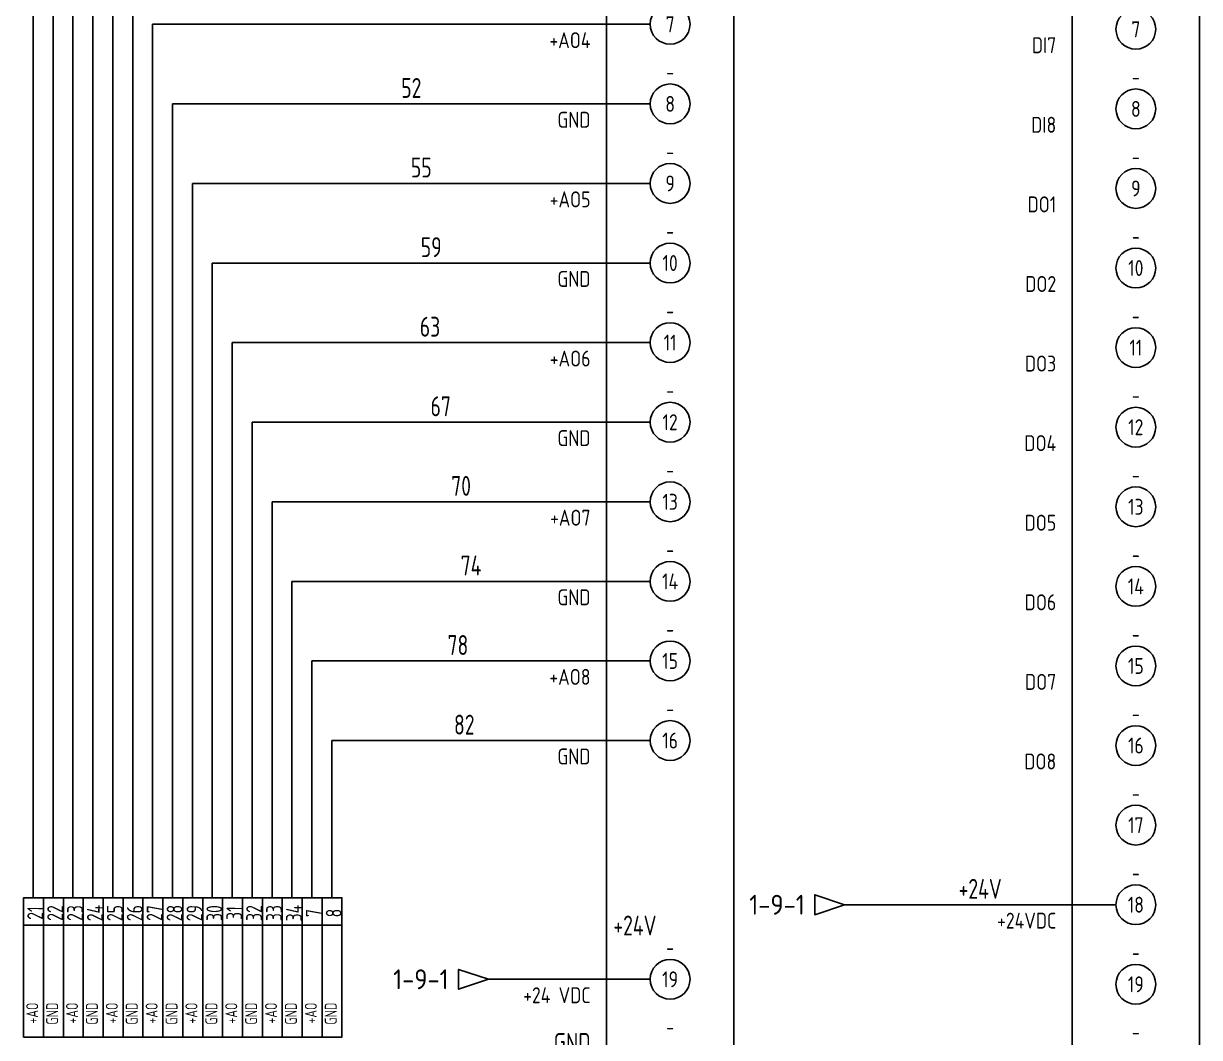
# Model space of a CAD drawing. Extents: x -20 to 400, y -5 to 292.
# Drawn here: x 151.8 to 299.5, y 64.6 to 192 of the extents above; entities that cross this region are included whole.
import ezdxf
from ezdxf.enums import TextEntityAlignment as Align

# ---------------------------------------------------------------- set-up
doc = ezdxf.new("R2010")
doc.units = 0
for name, color, linetype in [('BLU_2.5mm^2', 5, 'Continuous'), ('DESC', 1, 'Continuous'), ('GRN_0.75mm^2', 3, 'Continuous'), ('RED_2.5mm^2', 1, 'Continuous'), ('SYMS', 7, 'Continuous'), ('TAGS', 51, 'Continuous'), ('TERMS', 4, 'Continuous'), ('WIRENO', 70, 'Continuous'), ('XREF', 7, 'Continuous')]:
    doc.layers.add(name, color=color, linetype=linetype)
doc.styles.add('WD_IEC', font='ISOCP2.shx', dxfattribs={"width": 0.9, "height": 4})

# ---------------------------------------------------------------- blocks, each defined once
blk = doc.blocks.new('PLCIO_27EB')
at = {"layer": 'SYMS'}
for p, q in [((-8, 8), (-8, -196)), ((8, -196), (8, 8))]:
    blk.add_line(p, q, dxfattribs=at)
for centre in [(0, -60), (0, -70), (0, -80), (0, -90), (0, -100), (0, -110), (0, -120), (0, -130), (0, -140), (0, -150), (0, -180)]:
    blk.add_circle(centre, 2.5, dxfattribs=at)
at = {"layer": 'SYMS', "style": 'WD_IEC'}
for tag, height, width, p in [('INST', 2.5, 0.8, (0, 26.5)), ('LOC', 2.5, 0.8, (0, 23.5)), ('MFG', 2.5, 0.8, (0, 20.5)), ('CAT', 2.5, 0.8, (0, 17.5)), ('LINE1', 2.5, 0.9, (0, 14.5)), ('LINE2', 2.5, 0.9, (0, 11.5)), ('DESC', 2.5, 0.9, (0, 8.47)), ('TAG', 2.5, 0.8, (0, 5.49)), ('TAGA01', 2, 0.8, (0, 3)), ('TAGA02', 2, 0.8, (0, -7)), ('TAGA03', 2, 0.8, (0, -17)), ('TAGA04', 2, 0.8, (0, -27)), ('TAGA05', 2, 0.8, (0, -37)), ('TAGA06', 2, 0.8, (0, -47)), ('TAGA07', 2, 0.8, (0, -57)), ('TAGA08', 2, 0.8, (0, -67)), ('TAGA09', 2, 0.8, (0, -77)), ('TAGA10', 2, 0.8, (0, -87)), ('TAGA11', 2, 0.8, (0, -97)), ('TAGA12', 2, 0.8, (0, -107)), ('TAGA13', 2, 0.8, (0, -117)), ('TAGA14', 2, 0.8, (0, -127)), ('TAGA15', 2, 0.8, (0, -137)), ('TAGA16', 2, 0.8, (0, -147)), ('TAGA19', 2, 0.8, (0, -177)), ('TAGA20', 2, 0.8, (0, -187))]:
    blk.add_attdef(tag, text='', height=height, dxfattribs=dict(at, width=width)).set_placement(p, align=Align.CENTER)
at = {"layer": 'SYMS', "linetype": 'Continuous', "style": 'WD_IEC', "width": 0.9, "flags": 9}
blk.add_attdef('ASSYCODE', text='', height=0.32, dxfattribs=at).set_placement((3.68, 17.14), align=Align.CENTER)
at = {"layer": 'SYMS', "style": 'WD_IEC', "width": 0.9}
for tag, p in [('DESCA01', (20, 0.5)), ('DESCB01', (20, -2.62)), ('DESCC01', (20, -5.75)), ('DESCD01', (20, -8.88)), ('DESCA02', (20, -9.5)), ('DESCE01', (20, -12)), ('DESCB02', (20, -12.62)), ('DESCC02', (20, -15.75)), ('DESCD02', (20, -18.88)), ('DESCA03', (20, -19.5)), ('DESCE02', (20, -22)), ('DESCB03', (20, -22.62)), ('DESCC03', (20, -25.75)), ('DESCD03', (20, -28.88)), ('DESCA04', (20, -29.5)), ('DESCE03', (20, -32)), ('DESCB04', (20, -32.62)), ('DESCC04', (20, -35.75)), ('DESCD04', (20, -38.88)), ('DESCA05', (20, -39.5)), ('DESCE04', (20, -42)), ('DESCB05', (20, -42.62)), ('DESCC05', (20, -45.75)), ('DESCD05', (20, -48.88)), ('DESCA06', (20, -49.5)), ('DESCE05', (20, -52)), ('DESCB06', (20, -52.62)), ('DESCC06', (20, -55.75)), ('DESCD06', (20, -58.88)), ('DESCA07', (20, -59.5)), ('DESCE06', (20, -62)), ('DESCB07', (20, -62.62)), ('DESCC07', (20, -65.75)), ('DESCD07', (20, -68.88)), ('DESCA08', (20, -69.5)), ('DESCE07', (20, -72)), ('DESCB08', (20, -72.62)), ('DESCC08', (20, -75.75)), ('DESCD08', (20, -78.88)), ('DESCA09', (20, -79.5)), ('DESCE08', (20, -82)), ('DESCB09', (20, -82.62)), ('DESCC09', (20, -85.75)), ('DESCD09', (20, -88.88)), ('DESCA10', (20, -89.5)), ('DESCE09', (20, -92)), ('DESCB10', (20, -92.62)), ('DESCC10', (20, -95.75)), ('DESCD10', (20, -98.88)), ('DESCA11', (20, -99.5)), ('DESCE10', (20, -102)), ('DESCB11', (20, -102.62)), ('DESCC11', (20, -105.75)), ('DESCD11', (20, -108.88)), ('DESCA12', (20, -109.5)), ('DESCE11', (20, -112)), ('DESCB12', (20, -112.62)), ('DESCC12', (20, -115.75)), ('DESCD12', (20, -118.88)), ('DESCA13', (20, -119.5)), ('DESCE12', (20, -122)), ('DESCB13', (20, -122.62)), ('DESCC13', (20, -125.75)), ('DESCD13', (20, -128.88)), ('DESCA14', (20, -129.5)), ('DESCE13', (20, -132)), ('DESCB14', (20, -132.62)), ('DESCC14', (20, -135.75)), ('DESCD14', (20, -138.88)), ('DESCA15', (20, -139.5)), ('DESCE14', (20, -142)), ('DESCB15', (20, -142.62)), ('DESCC15', (20, -145.75)), ('DESCD15', (20, -148.88)), ('DESCA16', (20, -149.5)), ('DESCE15', (20, -152)), ('DESCB16', (20, -152.62)), ('DESCC16', (20, -155.75)), ('DESCD16', (20, -158.88)), ('DESCE16', (20, -162)), ('DESCA19', (20, -179.5)), ('DESCB19', (20, -182.62)), ('DESCC19', (20, -185.75)), ('DESCD19', (20, -188.88)), ('DESCA20', (20, -189.5)), ('DESCE19', (20, -192)), ('DESCB20', (20, -192.62)), ('DESCC20', (20, -195.75)), ('DESCD20', (20, -198.88)), ('DESCE20', (20, -202))]:
    blk.add_attdef(tag, p, '', height=2.5, dxfattribs=at)
for tag, p in [('TERM01', (0, 0)), ('TERM02', (0, -10)), ('TERM03', (0, -20)), ('TERM04', (0, -30)), ('TERM05', (0, -40)), ('TERM06', (0, -50)), ('TERM07', (0, -60)), ('TERM08', (0, -70)), ('TERM09', (0, -80)), ('TERM10', (0, -90)), ('TERM11', (0, -100)), ('TERM12', (0, -110)), ('TERM13', (0, -120)), ('TERM14', (0, -130)), ('TERM15', (0, -140)), ('TERM16', (0, -150)), ('TERM19', (0, -180)), ('TERM20', (0, -190))]:
    blk.add_attdef(tag, text='', height=2, dxfattribs=at).set_placement(p, align=Align.MIDDLE_CENTER)
at = {"layer": 'SYMS', "style": 'WD_IEC', "width": 0.9, "flags": 1}
for tag, p in [('X4TERM01', (-2.5, 0)), ('X4TERM02', (-2.5, -10)), ('X4TERM03', (-2.5, -20)), ('X4TERM04', (-2.5, -30)), ('X4TERM05', (-2.5, -40)), ('X4TERM06', (-2.5, -50)), ('X4TERM07', (-2.5, -60)), ('X4TERM08', (-2.5, -70)), ('X4TERM09', (-2.5, -80)), ('X4TERM10', (-2.5, -90)), ('X4TERM11', (-2.5, -100)), ('X4TERM12', (-2.5, -110)), ('X4TERM13', (-2.5, -120)), ('X4TERM14', (-2.5, -130)), ('X4TERM15', (-2.5, -140)), ('X4TERM16', (-2.5, -150)), ('X4TERM19', (-2.5, -180)), ('X4TERM20', (-2.5, -190))]:
    blk.add_attdef(tag, p, '', height=0.32, dxfattribs=at)
at = {"layer": 'SYMS', "style": 'WD_IEC', "width": 0.9}
for tag, p in [('TERMDESC01', (-10, -1)), ('TERMDESC02', (-10, -11)), ('TERMDESC03', (-10, -21)), ('TERMDESC04', (-10, -31)), ('TERMDESC05', (-10, -41)), ('TERMDESC06', (-10, -51)), ('TERMDESC07', (-10, -61)), ('TERMDESC08', (-10, -71)), ('TERMDESC09', (-10, -81)), ('TERMDESC10', (-10, -91)), ('TERMDESC11', (-10, -101)), ('TERMDESC12', (-10, -111)), ('TERMDESC13', (-10, -121)), ('TERMDESC14', (-10, -131)), ('TERMDESC15', (-10, -141)), ('TERMDESC16', (-10, -151)), ('TERMDESC19', (-10, -181)), ('TERMDESC20', (-10, -191))]:
    blk.add_attdef(tag, text='', height=2, dxfattribs=at).set_placement(p, align=Align.TOP_RIGHT)
blk = doc.blocks.new('HA1D3')
blk.add_lwpolyline([(0, 0), (-3.75, -1.25), (-3.75, 1.25)], close=True)
at = {"style": 'WD_IEC'}
for tag, p, height, flags in [('WIRENO', (1.25, 1), 2.5, 8), ('X1TERM01', (0, 0), 0.32, 1)]:
    blk.add_attdef(tag, p, '', height=height, dxfattribs=dict(at, flags=flags))
at = {"style": 'WD_IEC', "flags": 1}
blk.add_attdef('SIGCODE', text='', height=1, dxfattribs=at).set_placement((-2.5, 1.8), align=Align.RIGHT)
at = {"style": 'WD_IEC'}
blk.add_attdef('XREF', text='', height=2.5, dxfattribs=at).set_placement((-5, 0), align=Align.MIDDLE_RIGHT)
blk.add_attdef('DESC1', text='', height=2.5, dxfattribs=at).set_placement((1.25, -1), align=Align.TOP_LEFT)
blk = doc.blocks.new('WD_WNH')
at = {"linetype": 'Continuous', "style": 'WD_IEC', "width": 0.8}
blk.add_attdef('WIRENO', text='', height=2.5, dxfattribs=at).set_placement((0, 0.75), align=Align.CENTER)
at = {"style": 'WD_IEC', "flags": 1}
for tag, p in [('W08USER', (0, 0.375)), ('W04USER', (0, 0.875)), ('W05USER', (0, 0.75)), ('W09USER', (0, 0.25)), ('W03USER', (0, 1)), ('W06USER', (0, 0.625)), ('W07USER', (0, 0.5)), ('W02USER', (0, 1.125)), ('W01USER', (0, 1.25)), ('W10USER', (0, 0.125))]:
    blk.add_attdef(tag, text='', height=0.08, dxfattribs=at).set_placement(p, align=Align.CENTER)
blk = doc.blocks.new('PLCIO_2CA3')
at = {"layer": 'SYMS'}
for p, q in [((-8, 8), (-8, -196)), ((8, -196), (8, 8))]:
    blk.add_line(p, q, dxfattribs=at)
for centre in [(0, -60), (0, -70), (0, -80), (0, -90), (0, -100), (0, -110), (0, -120), (0, -130), (0, -140), (0, -150), (0, -160), (0, -170), (0, -180)]:
    blk.add_circle(centre, 2.5, dxfattribs=at)
at = {"layer": 'SYMS', "style": 'WD_IEC'}
for tag, height, width, p in [('INST', 2.5, 0.8, (0, 26.5)), ('LOC', 2.5, 0.8, (0, 23.5)), ('MFG', 2.5, 0.8, (0, 20.5)), ('CAT', 2.5, 0.8, (0, 17.5)), ('LINE1', 2.5, 0.9, (0, 14.5)), ('LINE2', 2.5, 0.9, (0, 11.5)), ('DESC', 2.5, 0.9, (0, 8.47)), ('TAG', 2.5, 0.8, (0, 5.49)), ('TAGA01', 2, 0.8, (0, 3)), ('TAGA02', 2, 0.8, (0, -7)), ('TAGA03', 2, 0.8, (0, -17)), ('TAGA04', 2, 0.8, (0, -27)), ('TAGA05', 2, 0.8, (0, -37)), ('TAGA06', 2, 0.8, (0, -47)), ('TAGA07', 2, 0.8, (0, -57)), ('TAGA08', 2, 0.8, (0, -67)), ('TAGA09', 2, 0.8, (0, -77)), ('TAGA10', 2, 0.8, (0, -87)), ('TAGA11', 2, 0.8, (0, -97)), ('TAGA12', 2, 0.8, (0, -107)), ('TAGA13', 2, 0.8, (0, -117)), ('TAGA14', 2, 0.8, (0, -127)), ('TAGA15', 2, 0.8, (0, -137)), ('TAGA16', 2, 0.8, (0, -147)), ('TAGA17', 2, 0.8, (0, -157)), ('TAGA18', 2, 0.8, (0, -167)), ('TAGA19', 2, 0.8, (0, -177)), ('TAGA20', 2, 0.8, (0, -187))]:
    blk.add_attdef(tag, text='', height=height, dxfattribs=dict(at, width=width)).set_placement(p, align=Align.CENTER)
at = {"layer": 'SYMS', "linetype": 'Continuous', "style": 'WD_IEC', "width": 0.9, "flags": 9}
blk.add_attdef('ASSYCODE', text='', height=0.32, dxfattribs=at).set_placement((3.68, 17.14), align=Align.CENTER)
at = {"layer": 'SYMS', "style": 'WD_IEC', "width": 0.9}
for tag, p in [('DESCA01', (20, 0.5)), ('DESCB01', (20, -2.62)), ('DESCC01', (20, -5.75)), ('DESCD01', (20, -8.88)), ('DESCA02', (20, -9.5)), ('DESCE01', (20, -12)), ('DESCB02', (20, -12.62)), ('DESCC02', (20, -15.75)), ('DESCD02', (20, -18.88)), ('DESCA03', (20, -19.5)), ('DESCE02', (20, -22)), ('DESCB03', (20, -22.62)), ('DESCC03', (20, -25.75)), ('DESCD03', (20, -28.88)), ('DESCA04', (20, -29.5)), ('DESCE03', (20, -32)), ('DESCB04', (20, -32.62)), ('DESCC04', (20, -35.75)), ('DESCD04', (20, -38.88)), ('DESCA05', (20, -39.5)), ('DESCE04', (20, -42)), ('DESCB05', (20, -42.62)), ('DESCC05', (20, -45.75)), ('DESCD05', (20, -48.88)), ('DESCA06', (20, -49.5)), ('DESCE05', (20, -52)), ('DESCB06', (20, -52.62)), ('DESCC06', (20, -55.75)), ('DESCD06', (20, -58.88)), ('DESCA07', (20, -59.5)), ('DESCE06', (20, -62)), ('DESCB07', (20, -62.62)), ('DESCC07', (20, -65.75)), ('DESCD07', (20, -68.88)), ('DESCA08', (20, -69.5)), ('DESCE07', (20, -72)), ('DESCB08', (20, -72.62)), ('DESCC08', (20, -75.75)), ('DESCD08', (20, -78.88)), ('DESCA09', (20, -79.5)), ('DESCE08', (20, -82)), ('DESCB09', (20, -82.62)), ('DESCC09', (20, -85.75)), ('DESCD09', (20, -88.88)), ('DESCA10', (20, -89.5)), ('DESCE09', (20, -92)), ('DESCB10', (20, -92.62)), ('DESCC10', (20, -95.75)), ('DESCD10', (20, -98.88)), ('DESCA11', (20, -99.5)), ('DESCE10', (20, -102)), ('DESCB11', (20, -102.62)), ('DESCC11', (20, -105.75)), ('DESCD11', (20, -108.88)), ('DESCA12', (20, -109.5)), ('DESCE11', (20, -112)), ('DESCB12', (20, -112.62)), ('DESCC12', (20, -115.75)), ('DESCD12', (20, -118.88)), ('DESCA13', (20, -119.5)), ('DESCE12', (20, -122)), ('DESCB13', (20, -122.62)), ('DESCC13', (20, -125.75)), ('DESCD13', (20, -128.88)), ('DESCA14', (20, -129.5)), ('DESCE13', (20, -132)), ('DESCB14', (20, -132.62)), ('DESCC14', (20, -135.75)), ('DESCD14', (20, -138.88)), ('DESCA15', (20, -139.5)), ('DESCE14', (20, -142)), ('DESCB15', (20, -142.62)), ('DESCC15', (20, -145.75)), ('DESCD15', (20, -148.88)), ('DESCA16', (20, -149.5)), ('DESCE15', (20, -152)), ('DESCB16', (20, -152.62)), ('DESCC16', (20, -155.75)), ('DESCD16', (20, -158.88)), ('DESCA17', (20, -159.5)), ('DESCE16', (20, -162)), ('DESCB17', (20, -162.62)), ('DESCC17', (20, -165.75)), ('DESCD17', (20, -168.88)), ('DESCA18', (20, -169.5)), ('DESCE17', (20, -172)), ('DESCB18', (20, -172.62)), ('DESCC18', (20, -175.75)), ('DESCD18', (20, -178.88)), ('DESCA19', (20, -179.5)), ('DESCE18', (20, -182)), ('DESCB19', (20, -182.62)), ('DESCC19', (20, -185.75)), ('DESCD19', (20, -188.88)), ('DESCA20', (20, -189.5)), ('DESCE19', (20, -192)), ('DESCB20', (20, -192.62)), ('DESCC20', (20, -195.75)), ('DESCD20', (20, -198.88)), ('DESCE20', (20, -202))]:
    blk.add_attdef(tag, p, '', height=2.5, dxfattribs=at)
for tag, p in [('TERM01', (0, 0)), ('TERM02', (0, -10)), ('TERM03', (0, -20)), ('TERM04', (0, -30)), ('TERM05', (0, -40)), ('TERM06', (0, -50)), ('TERM07', (0, -60)), ('TERM08', (0, -70)), ('TERM09', (0, -80)), ('TERM10', (0, -90)), ('TERM11', (0, -100)), ('TERM12', (0, -110)), ('TERM13', (0, -120)), ('TERM14', (0, -130)), ('TERM15', (0, -140)), ('TERM16', (0, -150)), ('TERM17', (0, -160)), ('TERM18', (0, -170)), ('TERM19', (0, -180)), ('TERM20', (0, -190))]:
    blk.add_attdef(tag, text='', height=2, dxfattribs=at).set_placement(p, align=Align.MIDDLE_CENTER)
at = {"layer": 'SYMS', "style": 'WD_IEC', "width": 0.9, "flags": 1}
for tag, p in [('X4TERM01', (-2.5, 0)), ('X4TERM02', (-2.5, -10)), ('X4TERM03', (-2.5, -20)), ('X4TERM04', (-2.5, -30)), ('X4TERM05', (-2.5, -40)), ('X4TERM06', (-2.5, -50)), ('X4TERM07', (-2.5, -60)), ('X4TERM08', (-2.5, -70)), ('X4TERM09', (-2.5, -80)), ('X4TERM10', (-2.5, -90)), ('X4TERM11', (-2.5, -100)), ('X4TERM12', (-2.5, -110)), ('X4TERM13', (-2.5, -120)), ('X4TERM14', (-2.5, -130)), ('X4TERM15', (-2.5, -140)), ('X4TERM16', (-2.5, -150)), ('X4TERM17', (-2.5, -160)), ('X4TERM18', (-2.5, -170)), ('X4TERM19', (-2.5, -180)), ('X4TERM20', (-2.5, -190))]:
    blk.add_attdef(tag, p, '', height=0.32, dxfattribs=at)
at = {"layer": 'SYMS', "style": 'WD_IEC', "width": 0.9}
for tag, p in [('TERMDESC01', (-10, -1)), ('TERMDESC02', (-10, -11)), ('TERMDESC03', (-10, -21)), ('TERMDESC04', (-10, -31)), ('TERMDESC05', (-10, -41)), ('TERMDESC06', (-10, -51)), ('TERMDESC07', (-10, -61)), ('TERMDESC08', (-10, -71)), ('TERMDESC09', (-10, -81)), ('TERMDESC10', (-10, -91)), ('TERMDESC11', (-10, -101)), ('TERMDESC12', (-10, -111)), ('TERMDESC13', (-10, -121)), ('TERMDESC14', (-10, -131)), ('TERMDESC15', (-10, -141)), ('TERMDESC16', (-10, -151)), ('TERMDESC17', (-10, -161)), ('TERMDESC18', (-10, -171)), ('TERMDESC19', (-10, -181)), ('TERMDESC20', (-10, -191))]:
    blk.add_attdef(tag, text='', height=2, dxfattribs=at).set_placement(p, align=Align.TOP_RIGHT)
blk = doc.blocks.new('VT0001_002')
at = {"layer": 'BLU_2.5mm^2', "color": 0, "transparency": 33554687}
blk.add_line((0, -3.43), (2.5, -3.43), dxfattribs=at)
blk.add_lwpolyline([(0, -17.5), (2.5, -17.5), (2.5, 0), (0, 0)], close=True, dxfattribs=at)
at = {"color": 2, "lineweight": 15, "true_color": 0xf1eb1f, "transparency": 33554687, "style": 'WD_IEC'}
for tag, p in [('INST', (-2.25, 5.32)), ('LOC', (-2.25, 1.32)), ('DESC1', (-2.25, -10.43)), ('DESC2', (-2.25, -13.93)), ('DESC3', (-2.25, -17.43))]:
    blk.add_attdef(tag, text='', height=2.5, dxfattribs=at).set_placement(p, align=Align.RIGHT)
at = {"color": 2, "lineweight": 15, "true_color": 0xf1eb1f, "transparency": 33554687, "style": 'WD_IEC', "flags": 1}
for tag, p, height in [('ASSYCODE', (2.75, 7.32), 1), ('CATDESC', (2.75, 5.82), 1), ('MFG', (2.75, 3.82), 1.5), ('CAT', (2.75, 1.32), 1.5)]:
    blk.add_attdef(tag, p, '', height=height, dxfattribs=at)
at = {"color": 2, "lineweight": 15, "true_color": 0xf1eb1f, "transparency": 33554687, "style": 'WD_IEC', "width": 0.8}
blk.add_attdef('TERM01', text='', height=2, rotation=89.5557, dxfattribs=at).set_placement((0.47, -1.92), align=Align.TOP_CENTER)
at = {"color": 0, "transparency": 33554687, "flags": 1}
blk.add_attdef('X2LINK', (1.25, 0), '', height=0.01, dxfattribs=at)
at = {"color": 0, "transparency": 33554687, "style": 'WD_IEC', "flags": 1}
for tag, p, height in [('X2TERM01', (1.25, 0), 0.08), ('STRIPSEQ', (0, -3.43), 0.03), ('LINKTERM', (0, -3.47), 0.03), ('X8TERM01', (1.25, -17.5), 0.08)]:
    blk.add_attdef(tag, p, '', height=height, dxfattribs=at)
at = {"color": 2, "lineweight": 15, "true_color": 0xf1eb1f, "transparency": 33554687, "style": 'WD_IEC', "flags": 8}
blk.add_attdef('TAGSTRIP', text='', height=2.5, dxfattribs=at).set_placement((-2.25, -2.93), align=Align.RIGHT)

msp = doc.modelspace()

# ---------------------------------------------------------------- linework, layer by layer
at = {"layer": 'GRN_0.75mm^2'}
for p, q in [((153, 251.9), (153, 82.15)), ((155.5, 241.9), (155.5, 82.15)), ((158, 231.9), (158, 82.15)), ((160.5, 221.9), (160.5, 82.15)), ((163, 211.9), (163, 82.15)), ((165.5, 201.9), (165.5, 82.15)), ((230.51, 191.9), (168, 191.9)), ((168, 191.9), (168, 82.15)), ((230.51, 181.9), (170.5, 181.9)), ((170.5, 181.9), (170.5, 82.15)), ((230.51, 171.9), (173, 171.9)), ((173, 171.9), (173, 82.15)), ((230.51, 161.9), (175.5, 161.9)), ((175.5, 161.9), (175.5, 82.15)), ((230.51, 151.9), (178, 151.9)), ((178, 151.9), (178, 82.15)), ((230.51, 141.9), (180.5, 141.9)), ((180.5, 141.9), (180.5, 82.15)), ((230.51, 131.9), (183, 131.9)), ((183, 131.9), (183, 82.15)), ((230.51, 121.9), (185.5, 121.9)), ((185.5, 121.9), (185.5, 82.15)), ((230.51, 111.9), (188, 111.9)), ((188, 111.9), (188, 82.15)), ((230.51, 101.9), (190.5, 101.9)), ((190.5, 101.9), (190.5, 82.15))]:
    msp.add_line(p, q, dxfattribs=at)
at = {"layer": 'RED_2.5mm^2'}
for p, q in [((289.01, 81.27), (254.92, 81.27)), ((230.51, 71.9), (210.18, 71.9))]:
    msp.add_line(p, q, dxfattribs=at)

# ---------------------------------------------------------------- block references
at = {"layer": 'SYMS'}
ref = msp.add_blockref('PLCIO_27EB', (233.01, 251.9), dxfattribs=at)
ref.add_attrib('TERM07', '7', dxfattribs={"layer": 'TERMS', "height": 2, "style": 'WD_IEC', "width": 0.9}).set_placement((233.01, 191.9), align=Align.MIDDLE_CENTER)
ref.add_attrib('TERMDESC07', '+AO4', dxfattribs={"layer": 'TERMS', "height": 2, "style": 'WD_IEC', "width": 0.9}).set_placement((223.01, 190.9), align=Align.TOP_RIGHT)
ref.add_attrib('TERM08', '8', dxfattribs={"layer": 'TERMS', "height": 2, "style": 'WD_IEC', "width": 0.9}).set_placement((233.01, 181.9), align=Align.MIDDLE_CENTER)
ref.add_attrib('TAGA08', '-', dxfattribs={"layer": 'TAGS', "height": 2, "style": 'WD_IEC', "width": 0.8}).set_placement((233.01, 184.9), align=Align.CENTER)
ref.add_attrib('TERMDESC08', 'GND', dxfattribs={"layer": 'TERMS', "height": 2, "style": 'WD_IEC', "width": 0.9}).set_placement((223.01, 180.9), align=Align.TOP_RIGHT)
ref.add_attrib('TERM09', '9', dxfattribs={"layer": 'TERMS', "height": 2, "style": 'WD_IEC', "width": 0.9}).set_placement((233.01, 171.9), align=Align.MIDDLE_CENTER)
ref.add_attrib('TAGA09', '-', dxfattribs={"layer": 'TAGS', "height": 2, "style": 'WD_IEC', "width": 0.8}).set_placement((233.01, 174.9), align=Align.CENTER)
ref.add_attrib('TERMDESC09', '+AO5', dxfattribs={"layer": 'TERMS', "height": 2, "style": 'WD_IEC', "width": 0.9}).set_placement((223.01, 170.9), align=Align.TOP_RIGHT)
ref.add_attrib('TERM10', '10', dxfattribs={"layer": 'TERMS', "height": 2, "style": 'WD_IEC', "width": 0.9}).set_placement((233.01, 161.9), align=Align.MIDDLE_CENTER)
ref.add_attrib('TAGA10', '-', dxfattribs={"layer": 'TAGS', "height": 2, "style": 'WD_IEC', "width": 0.8}).set_placement((233.01, 164.9), align=Align.CENTER)
ref.add_attrib('TERMDESC10', 'GND', dxfattribs={"layer": 'TERMS', "height": 2, "style": 'WD_IEC', "width": 0.9}).set_placement((223.01, 160.9), align=Align.TOP_RIGHT)
ref.add_attrib('TERM11', '11', dxfattribs={"layer": 'TERMS', "height": 2, "style": 'WD_IEC', "width": 0.9}).set_placement((233.01, 151.9), align=Align.MIDDLE_CENTER)
ref.add_attrib('TAGA11', '-', dxfattribs={"layer": 'TAGS', "height": 2, "style": 'WD_IEC', "width": 0.8}).set_placement((233.01, 154.9), align=Align.CENTER)
ref.add_attrib('TERMDESC11', '+AO6', dxfattribs={"layer": 'TERMS', "height": 2, "style": 'WD_IEC', "width": 0.9}).set_placement((223.01, 150.9), align=Align.TOP_RIGHT)
ref.add_attrib('TERM12', '12', dxfattribs={"layer": 'TERMS', "height": 2, "style": 'WD_IEC', "width": 0.9}).set_placement((233.01, 141.9), align=Align.MIDDLE_CENTER)
ref.add_attrib('TAGA12', '-', dxfattribs={"layer": 'TAGS', "height": 2, "style": 'WD_IEC', "width": 0.8}).set_placement((233.01, 144.9), align=Align.CENTER)
ref.add_attrib('TERMDESC12', 'GND', dxfattribs={"layer": 'TERMS', "height": 2, "style": 'WD_IEC', "width": 0.9}).set_placement((223.01, 140.9), align=Align.TOP_RIGHT)
ref.add_attrib('TERM13', '13', dxfattribs={"layer": 'TERMS', "height": 2, "style": 'WD_IEC', "width": 0.9}).set_placement((233.01, 131.9), align=Align.MIDDLE_CENTER)
ref.add_attrib('TAGA13', '-', dxfattribs={"layer": 'TAGS', "height": 2, "style": 'WD_IEC', "width": 0.8}).set_placement((233.01, 134.9), align=Align.CENTER)
ref.add_attrib('TERMDESC13', '+AO7', dxfattribs={"layer": 'TERMS', "height": 2, "style": 'WD_IEC', "width": 0.9}).set_placement((223.01, 130.9), align=Align.TOP_RIGHT)
ref.add_attrib('TERM14', '14', dxfattribs={"layer": 'TERMS', "height": 2, "style": 'WD_IEC', "width": 0.9}).set_placement((233.01, 121.9), align=Align.MIDDLE_CENTER)
ref.add_attrib('TAGA14', '-', dxfattribs={"layer": 'TAGS', "height": 2, "style": 'WD_IEC', "width": 0.8}).set_placement((233.01, 124.9), align=Align.CENTER)
ref.add_attrib('TERMDESC14', 'GND', dxfattribs={"layer": 'TERMS', "height": 2, "style": 'WD_IEC', "width": 0.9}).set_placement((223.01, 120.9), align=Align.TOP_RIGHT)
ref.add_attrib('TERM15', '15', dxfattribs={"layer": 'TERMS', "height": 2, "style": 'WD_IEC', "width": 0.9}).set_placement((233.01, 111.9), align=Align.MIDDLE_CENTER)
ref.add_attrib('TAGA15', '-', dxfattribs={"layer": 'TAGS', "height": 2, "style": 'WD_IEC', "width": 0.8}).set_placement((233.01, 114.9), align=Align.CENTER)
ref.add_attrib('TERMDESC15', '+AO8', dxfattribs={"layer": 'TERMS', "height": 2, "style": 'WD_IEC', "width": 0.9}).set_placement((223.01, 110.9), align=Align.TOP_RIGHT)
ref.add_attrib('TERM16', '16', dxfattribs={"layer": 'TERMS', "height": 2, "style": 'WD_IEC', "width": 0.9}).set_placement((233.01, 101.9), align=Align.MIDDLE_CENTER)
ref.add_attrib('TAGA16', '-', dxfattribs={"layer": 'TAGS', "height": 2, "style": 'WD_IEC', "width": 0.8}).set_placement((233.01, 104.9), align=Align.CENTER)
ref.add_attrib('TERMDESC16', 'GND', dxfattribs={"layer": 'TERMS', "height": 2, "style": 'WD_IEC', "width": 0.9}).set_placement((223.01, 100.9), align=Align.TOP_RIGHT)
ref.add_attrib('TERM19', '19', dxfattribs={"layer": 'TERMS', "height": 2, "style": 'WD_IEC', "width": 0.9}).set_placement((233.01, 71.9), align=Align.MIDDLE_CENTER)
ref.add_attrib('TAGA19', '-', dxfattribs={"layer": 'TAGS', "height": 2, "style": 'WD_IEC', "width": 0.8}).set_placement((233.01, 74.9), align=Align.CENTER)
ref.add_attrib('TERMDESC19', '+24 VDC', dxfattribs={"layer": 'TERMS', "height": 2, "style": 'WD_IEC', "width": 0.9}).set_placement((223.01, 70.9), align=Align.TOP_RIGHT)
ref.add_attrib('TAGA20', '-', dxfattribs={"layer": 'TAGS', "height": 2, "style": 'WD_IEC', "width": 0.8}).set_placement((233.01, 64.9), align=Align.CENTER)
ref = msp.add_blockref('PLCIO_2CA3', (291.51, 251.27), dxfattribs=at)
ref.add_attrib('TERM07', '7', dxfattribs={"layer": 'TERMS', "height": 2, "style": 'WD_IEC', "width": 0.9}).set_placement((291.51, 191.27), align=Align.MIDDLE_CENTER)
ref.add_attrib('TERMDESC07', 'DI7', dxfattribs={"layer": 'TERMS', "height": 2, "style": 'WD_IEC', "width": 0.9}).set_placement((281.51, 190.27), align=Align.TOP_RIGHT)
ref.add_attrib('TERM08', '8', dxfattribs={"layer": 'TERMS', "height": 2, "style": 'WD_IEC', "width": 0.9}).set_placement((291.51, 181.27), align=Align.MIDDLE_CENTER)
ref.add_attrib('TAGA08', '-', dxfattribs={"layer": 'TAGS', "height": 2, "style": 'WD_IEC', "width": 0.8}).set_placement((291.51, 184.27), align=Align.CENTER)
ref.add_attrib('TERMDESC08', 'DI8', dxfattribs={"layer": 'TERMS', "height": 2, "style": 'WD_IEC', "width": 0.9}).set_placement((281.51, 180.27), align=Align.TOP_RIGHT)
ref.add_attrib('TERM09', '9', dxfattribs={"layer": 'TERMS', "height": 2, "style": 'WD_IEC', "width": 0.9}).set_placement((291.51, 171.27), align=Align.MIDDLE_CENTER)
ref.add_attrib('TAGA09', '-', dxfattribs={"layer": 'TAGS', "height": 2, "style": 'WD_IEC', "width": 0.8}).set_placement((291.51, 174.27), align=Align.CENTER)
ref.add_attrib('TERMDESC09', 'DO1', dxfattribs={"layer": 'TERMS', "height": 2, "style": 'WD_IEC', "width": 0.9}).set_placement((281.51, 170.27), align=Align.TOP_RIGHT)
ref.add_attrib('TERM10', '10', dxfattribs={"layer": 'TERMS', "height": 2, "style": 'WD_IEC', "width": 0.9}).set_placement((291.51, 161.27), align=Align.MIDDLE_CENTER)
ref.add_attrib('TAGA10', '-', dxfattribs={"layer": 'TAGS', "height": 2, "style": 'WD_IEC', "width": 0.8}).set_placement((291.51, 164.27), align=Align.CENTER)
ref.add_attrib('TERMDESC10', 'DO2', dxfattribs={"layer": 'TERMS', "height": 2, "style": 'WD_IEC', "width": 0.9}).set_placement((281.51, 160.27), align=Align.TOP_RIGHT)
ref.add_attrib('TERM11', '11', dxfattribs={"layer": 'TERMS', "height": 2, "style": 'WD_IEC', "width": 0.9}).set_placement((291.51, 151.27), align=Align.MIDDLE_CENTER)
ref.add_attrib('TAGA11', '-', dxfattribs={"layer": 'TAGS', "height": 2, "style": 'WD_IEC', "width": 0.8}).set_placement((291.51, 154.27), align=Align.CENTER)
ref.add_attrib('TERMDESC11', 'DO3', dxfattribs={"layer": 'TERMS', "height": 2, "style": 'WD_IEC', "width": 0.9}).set_placement((281.51, 150.27), align=Align.TOP_RIGHT)
ref.add_attrib('TERM12', '12', dxfattribs={"layer": 'TERMS', "height": 2, "style": 'WD_IEC', "width": 0.9}).set_placement((291.51, 141.27), align=Align.MIDDLE_CENTER)
ref.add_attrib('TAGA12', '-', dxfattribs={"layer": 'TAGS', "height": 2, "style": 'WD_IEC', "width": 0.8}).set_placement((291.51, 144.27), align=Align.CENTER)
ref.add_attrib('TERMDESC12', 'DO4', dxfattribs={"layer": 'TERMS', "height": 2, "style": 'WD_IEC', "width": 0.9}).set_placement((281.51, 140.27), align=Align.TOP_RIGHT)
ref.add_attrib('TERM13', '13', dxfattribs={"layer": 'TERMS', "height": 2, "style": 'WD_IEC', "width": 0.9}).set_placement((291.51, 131.27), align=Align.MIDDLE_CENTER)
ref.add_attrib('TAGA13', '-', dxfattribs={"layer": 'TAGS', "height": 2, "style": 'WD_IEC', "width": 0.8}).set_placement((291.51, 134.27), align=Align.CENTER)
ref.add_attrib('TERMDESC13', 'DO5', dxfattribs={"layer": 'TERMS', "height": 2, "style": 'WD_IEC', "width": 0.9}).set_placement((281.51, 130.27), align=Align.TOP_RIGHT)
ref.add_attrib('TERM14', '14', dxfattribs={"layer": 'TERMS', "height": 2, "style": 'WD_IEC', "width": 0.9}).set_placement((291.51, 121.27), align=Align.MIDDLE_CENTER)
ref.add_attrib('TAGA14', '-', dxfattribs={"layer": 'TAGS', "height": 2, "style": 'WD_IEC', "width": 0.8}).set_placement((291.51, 124.27), align=Align.CENTER)
ref.add_attrib('TERMDESC14', 'DO6', dxfattribs={"layer": 'TERMS', "height": 2, "style": 'WD_IEC', "width": 0.9}).set_placement((281.51, 120.27), align=Align.TOP_RIGHT)
ref.add_attrib('TERM15', '15', dxfattribs={"layer": 'TERMS', "height": 2, "style": 'WD_IEC', "width": 0.9}).set_placement((291.51, 111.27), align=Align.MIDDLE_CENTER)
ref.add_attrib('TAGA15', '-', dxfattribs={"layer": 'TAGS', "height": 2, "style": 'WD_IEC', "width": 0.8}).set_placement((291.51, 114.27), align=Align.CENTER)
ref.add_attrib('TERMDESC15', 'DO7', dxfattribs={"layer": 'TERMS', "height": 2, "style": 'WD_IEC', "width": 0.9}).set_placement((281.51, 110.27), align=Align.TOP_RIGHT)
ref.add_attrib('TERM16', '16', dxfattribs={"layer": 'TERMS', "height": 2, "style": 'WD_IEC', "width": 0.9}).set_placement((291.51, 101.27), align=Align.MIDDLE_CENTER)
ref.add_attrib('TAGA16', '-', dxfattribs={"layer": 'TAGS', "height": 2, "style": 'WD_IEC', "width": 0.8}).set_placement((291.51, 104.27), align=Align.CENTER)
ref.add_attrib('TERMDESC16', 'DO8', dxfattribs={"layer": 'TERMS', "height": 2, "style": 'WD_IEC', "width": 0.9}).set_placement((281.51, 100.27), align=Align.TOP_RIGHT)
ref.add_attrib('TERM17', '17', dxfattribs={"layer": 'TERMS', "height": 2, "style": 'WD_IEC', "width": 0.9}).set_placement((291.51, 91.27), align=Align.MIDDLE_CENTER)
ref.add_attrib('TAGA17', '-', dxfattribs={"layer": 'TAGS', "height": 2, "style": 'WD_IEC', "width": 0.8}).set_placement((291.51, 94.27), align=Align.CENTER)
ref.add_attrib('TERM18', '18', dxfattribs={"layer": 'TERMS', "height": 2, "style": 'WD_IEC', "width": 0.9}).set_placement((291.51, 81.27), align=Align.MIDDLE_CENTER)
ref.add_attrib('TAGA18', '-', dxfattribs={"layer": 'TAGS', "height": 2, "style": 'WD_IEC', "width": 0.8}).set_placement((291.51, 84.27), align=Align.CENTER)
ref.add_attrib('TERMDESC18', '+24VDC', dxfattribs={"layer": 'TERMS', "height": 2, "style": 'WD_IEC', "width": 0.9}).set_placement((281.51, 80.27), align=Align.TOP_RIGHT)
ref.add_attrib('TERM19', '19', dxfattribs={"layer": 'TERMS', "height": 2, "style": 'WD_IEC', "width": 0.9}).set_placement((291.51, 71.27), align=Align.MIDDLE_CENTER)
ref.add_attrib('TAGA19', '-', dxfattribs={"layer": 'TAGS', "height": 2, "style": 'WD_IEC', "width": 0.8}).set_placement((291.51, 74.27), align=Align.CENTER)
ref.add_attrib('TAGA20', '-', dxfattribs={"layer": 'TAGS', "height": 2, "style": 'WD_IEC', "width": 0.8}).set_placement((291.51, 64.27), align=Align.CENTER)
ref = msp.add_blockref('VT0001_002', (151.79, 82.15), dxfattribs=at)
ref.add_attrib('TERM01', '21', dxfattribs={"layer": 'TERMS', "color": 2, "lineweight": 15, "true_color": 0xf1eb1f, "transparency": 33554687, "height": 2, "rotation": 89.5557, "style": 'WD_IEC', "width": 0.8}).set_placement((152.26, 80.23), align=Align.TOP_CENTER)
ref.add_attrib('DESC1', '+AO', dxfattribs={"layer": 'DESC', "color": 2, "lineweight": 15, "true_color": 0xf1eb1f, "transparency": 33554687, "height": 1.5, "rotation": 90, "style": 'WD_IEC', "width": 0.8}).set_placement((153.63, 68.97), align=Align.RIGHT)
ref = msp.add_blockref('VT0001_002', (154.29, 82.15), dxfattribs=at)
ref.add_attrib('TERM01', '22', dxfattribs={"layer": 'TERMS', "color": 2, "lineweight": 15, "true_color": 0xf1eb1f, "transparency": 33554687, "height": 2, "rotation": 89.5557, "style": 'WD_IEC', "width": 0.8}).set_placement((154.76, 80.23), align=Align.TOP_CENTER)
ref.add_attrib('DESC1', 'GND', dxfattribs={"layer": 'DESC', "color": 2, "lineweight": 15, "true_color": 0xf1eb1f, "transparency": 33554687, "height": 1.5, "rotation": 90, "style": 'WD_IEC', "width": 0.8}).set_placement((156.13, 68.97), align=Align.RIGHT)
ref = msp.add_blockref('VT0001_002', (156.79, 82.15), dxfattribs=at)
ref.add_attrib('TERM01', '23', dxfattribs={"layer": 'TERMS', "color": 2, "lineweight": 15, "true_color": 0xf1eb1f, "transparency": 33554687, "height": 2, "rotation": 89.5557, "style": 'WD_IEC', "width": 0.8}).set_placement((157.26, 80.23), align=Align.TOP_CENTER)
ref.add_attrib('DESC1', '+AO', dxfattribs={"layer": 'DESC', "color": 2, "lineweight": 15, "true_color": 0xf1eb1f, "transparency": 33554687, "height": 1.5, "rotation": 90, "style": 'WD_IEC', "width": 0.8}).set_placement((158.63, 68.97), align=Align.RIGHT)
ref = msp.add_blockref('VT0001_002', (159.29, 82.15), dxfattribs=at)
ref.add_attrib('TERM01', '24', dxfattribs={"layer": 'TERMS', "color": 2, "lineweight": 15, "true_color": 0xf1eb1f, "transparency": 33554687, "height": 2, "rotation": 89.5557, "style": 'WD_IEC', "width": 0.8}).set_placement((159.76, 80.23), align=Align.TOP_CENTER)
ref.add_attrib('DESC1', 'GND', dxfattribs={"layer": 'DESC', "color": 2, "lineweight": 15, "true_color": 0xf1eb1f, "transparency": 33554687, "height": 1.5, "rotation": 90, "style": 'WD_IEC', "width": 0.8}).set_placement((161.13, 68.97), align=Align.RIGHT)
ref = msp.add_blockref('VT0001_002', (161.79, 82.15), dxfattribs=at)
ref.add_attrib('TERM01', '25', dxfattribs={"layer": 'TERMS', "color": 2, "lineweight": 15, "true_color": 0xf1eb1f, "transparency": 33554687, "height": 2, "rotation": 89.5557, "style": 'WD_IEC', "width": 0.8}).set_placement((162.26, 80.23), align=Align.TOP_CENTER)
ref.add_attrib('DESC1', '+AO', dxfattribs={"layer": 'DESC', "color": 2, "lineweight": 15, "true_color": 0xf1eb1f, "transparency": 33554687, "height": 1.5, "rotation": 90, "style": 'WD_IEC', "width": 0.8}).set_placement((163.63, 68.97), align=Align.RIGHT)
ref = msp.add_blockref('VT0001_002', (164.29, 82.15), dxfattribs=at)
ref.add_attrib('TERM01', '26', dxfattribs={"layer": 'TERMS', "color": 2, "lineweight": 15, "true_color": 0xf1eb1f, "transparency": 33554687, "height": 2, "rotation": 89.5557, "style": 'WD_IEC', "width": 0.8}).set_placement((164.76, 80.23), align=Align.TOP_CENTER)
ref.add_attrib('DESC1', 'GND', dxfattribs={"layer": 'DESC', "color": 2, "lineweight": 15, "true_color": 0xf1eb1f, "transparency": 33554687, "height": 1.5, "rotation": 90, "style": 'WD_IEC', "width": 0.8}).set_placement((166.13, 68.97), align=Align.RIGHT)
ref = msp.add_blockref('VT0001_002', (166.79, 82.15), dxfattribs=at)
ref.add_attrib('TERM01', '27', dxfattribs={"layer": 'TERMS', "color": 2, "lineweight": 15, "true_color": 0xf1eb1f, "transparency": 33554687, "height": 2, "rotation": 89.5557, "style": 'WD_IEC', "width": 0.8}).set_placement((167.26, 80.23), align=Align.TOP_CENTER)
ref.add_attrib('DESC1', '+AO', dxfattribs={"layer": 'DESC', "color": 2, "lineweight": 15, "true_color": 0xf1eb1f, "transparency": 33554687, "height": 1.5, "rotation": 90, "style": 'WD_IEC', "width": 0.8}).set_placement((168.63, 68.97), align=Align.RIGHT)
ref = msp.add_blockref('VT0001_002', (169.29, 82.15), dxfattribs=at)
ref.add_attrib('TERM01', '28', dxfattribs={"layer": 'TERMS', "color": 2, "lineweight": 15, "true_color": 0xf1eb1f, "transparency": 33554687, "height": 2, "rotation": 89.5557, "style": 'WD_IEC', "width": 0.8}).set_placement((169.76, 80.23), align=Align.TOP_CENTER)
ref.add_attrib('DESC1', 'GND', dxfattribs={"layer": 'DESC', "color": 2, "lineweight": 15, "true_color": 0xf1eb1f, "transparency": 33554687, "height": 1.5, "rotation": 90, "style": 'WD_IEC', "width": 0.8}).set_placement((171.13, 68.97), align=Align.RIGHT)
ref = msp.add_blockref('VT0001_002', (171.79, 82.15), dxfattribs=at)
ref.add_attrib('TERM01', '29', dxfattribs={"layer": 'TERMS', "color": 2, "lineweight": 15, "true_color": 0xf1eb1f, "transparency": 33554687, "height": 2, "rotation": 89.5557, "style": 'WD_IEC', "width": 0.8}).set_placement((172.26, 80.23), align=Align.TOP_CENTER)
ref.add_attrib('DESC1', '+AO', dxfattribs={"layer": 'DESC', "color": 2, "lineweight": 15, "true_color": 0xf1eb1f, "transparency": 33554687, "height": 1.5, "rotation": 90, "style": 'WD_IEC', "width": 0.8}).set_placement((173.63, 68.97), align=Align.RIGHT)
ref = msp.add_blockref('VT0001_002', (174.29, 82.15), dxfattribs=at)
ref.add_attrib('TERM01', '30', dxfattribs={"layer": 'TERMS', "color": 2, "lineweight": 15, "true_color": 0xf1eb1f, "transparency": 33554687, "height": 2, "rotation": 89.5557, "style": 'WD_IEC', "width": 0.8}).set_placement((174.76, 80.23), align=Align.TOP_CENTER)
ref.add_attrib('DESC1', 'GND', dxfattribs={"layer": 'DESC', "color": 2, "lineweight": 15, "true_color": 0xf1eb1f, "transparency": 33554687, "height": 1.5, "rotation": 90, "style": 'WD_IEC', "width": 0.8}).set_placement((176.13, 68.97), align=Align.RIGHT)
ref = msp.add_blockref('VT0001_002', (176.79, 82.15), dxfattribs=at)
ref.add_attrib('TERM01', '31', dxfattribs={"layer": 'TERMS', "color": 2, "lineweight": 15, "true_color": 0xf1eb1f, "transparency": 33554687, "height": 2, "rotation": 89.5557, "style": 'WD_IEC', "width": 0.8}).set_placement((177.26, 80.23), align=Align.TOP_CENTER)
ref.add_attrib('DESC1', '+AO', dxfattribs={"layer": 'DESC', "color": 2, "lineweight": 15, "true_color": 0xf1eb1f, "transparency": 33554687, "height": 1.5, "rotation": 90, "style": 'WD_IEC', "width": 0.8}).set_placement((178.63, 68.97), align=Align.RIGHT)
ref = msp.add_blockref('VT0001_002', (179.29, 82.15), dxfattribs=at)
ref.add_attrib('TERM01', '32', dxfattribs={"layer": 'TERMS', "color": 2, "lineweight": 15, "true_color": 0xf1eb1f, "transparency": 33554687, "height": 2, "rotation": 89.5557, "style": 'WD_IEC', "width": 0.8}).set_placement((179.76, 80.23), align=Align.TOP_CENTER)
ref.add_attrib('DESC1', 'GND', dxfattribs={"layer": 'DESC', "color": 2, "lineweight": 15, "true_color": 0xf1eb1f, "transparency": 33554687, "height": 1.5, "rotation": 90, "style": 'WD_IEC', "width": 0.8}).set_placement((181.13, 68.97), align=Align.RIGHT)
ref = msp.add_blockref('VT0001_002', (181.79, 82.15), dxfattribs=at)
ref.add_attrib('TERM01', '33', dxfattribs={"layer": 'TERMS', "color": 2, "lineweight": 15, "true_color": 0xf1eb1f, "transparency": 33554687, "height": 2, "rotation": 89.5557, "style": 'WD_IEC', "width": 0.8}).set_placement((182.26, 80.23), align=Align.TOP_CENTER)
ref.add_attrib('DESC1', '+AO', dxfattribs={"layer": 'DESC', "color": 2, "lineweight": 15, "true_color": 0xf1eb1f, "transparency": 33554687, "height": 1.5, "rotation": 90, "style": 'WD_IEC', "width": 0.8}).set_placement((183.63, 68.97), align=Align.RIGHT)
ref = msp.add_blockref('VT0001_002', (184.29, 82.15), dxfattribs=at)
ref.add_attrib('TERM01', '34', dxfattribs={"layer": 'TERMS', "color": 2, "lineweight": 15, "true_color": 0xf1eb1f, "transparency": 33554687, "height": 2, "rotation": 89.5557, "style": 'WD_IEC', "width": 0.8}).set_placement((184.76, 80.23), align=Align.TOP_CENTER)
ref.add_attrib('DESC1', 'GND', dxfattribs={"layer": 'DESC', "color": 2, "lineweight": 15, "true_color": 0xf1eb1f, "transparency": 33554687, "height": 1.5, "rotation": 90, "style": 'WD_IEC', "width": 0.8}).set_placement((186.13, 68.97), align=Align.RIGHT)
ref = msp.add_blockref('VT0001_002', (186.79, 82.15), dxfattribs=at)
ref.add_attrib('TERM01', '7', dxfattribs={"layer": 'TERMS', "color": 2, "lineweight": 15, "true_color": 0xf1eb1f, "transparency": 33554687, "height": 2, "rotation": 89.5557, "style": 'WD_IEC', "width": 0.8}).set_placement((187.26, 80.23), align=Align.TOP_CENTER)
ref.add_attrib('DESC1', '+AO', dxfattribs={"layer": 'DESC', "color": 2, "lineweight": 15, "true_color": 0xf1eb1f, "transparency": 33554687, "height": 1.5, "rotation": 90, "style": 'WD_IEC', "width": 0.8}).set_placement((188.63, 68.97), align=Align.RIGHT)
ref = msp.add_blockref('VT0001_002', (189.29, 82.15), dxfattribs=at)
ref.add_attrib('TERM01', '8', dxfattribs={"layer": 'TERMS', "color": 2, "lineweight": 15, "true_color": 0xf1eb1f, "transparency": 33554687, "height": 2, "rotation": 89.5557, "style": 'WD_IEC', "width": 0.8}).set_placement((189.76, 80.23), align=Align.TOP_CENTER)
ref.add_attrib('DESC1', 'GND', dxfattribs={"layer": 'DESC', "color": 2, "lineweight": 15, "true_color": 0xf1eb1f, "transparency": 33554687, "height": 1.5, "rotation": 90, "style": 'WD_IEC', "width": 0.8}).set_placement((191.13, 68.97), align=Align.RIGHT)
ref = msp.add_blockref('HA1D3', (254.92, 81.27), dxfattribs=at)
ref.add_attrib('XREF', '1-9-1', dxfattribs={"layer": 'XREF', "height": 2.5, "style": 'WD_IEC'}).set_placement((249.92, 81.27), align=Align.MIDDLE_RIGHT)
ref = msp.add_blockref('HA1D3', (210.18, 71.9), dxfattribs=at)
ref.add_attrib('XREF', '1-9-1', dxfattribs={"layer": 'XREF', "height": 2.5, "style": 'WD_IEC'}).set_placement((205.18, 71.9), align=Align.MIDDLE_RIGHT)
at = {"layer": 'WIRENO'}
ref = msp.add_blockref('WD_WNH', (200.5, 181.9), dxfattribs=at)
ref.add_attrib('WIRENO', '52', dxfattribs={"linetype": 'Continuous', "height": 2.5, "style": 'WD_IEC', "width": 0.8}).set_placement((200.5, 182.65), align=Align.CENTER)
ref = msp.add_blockref('WD_WNH', (201.75, 171.9), dxfattribs=at)
ref.add_attrib('WIRENO', '55', dxfattribs={"linetype": 'Continuous', "height": 2.5, "style": 'WD_IEC', "width": 0.8}).set_placement((201.75, 172.65), align=Align.CENTER)
ref = msp.add_blockref('WD_WNH', (203, 161.9), dxfattribs=at)
ref.add_attrib('WIRENO', '59', dxfattribs={"linetype": 'Continuous', "height": 2.5, "style": 'WD_IEC', "width": 0.8}).set_placement((203, 162.65), align=Align.CENTER)
ref = msp.add_blockref('WD_WNH', (202.85, 151.9), dxfattribs=at)
ref.add_attrib('WIRENO', '63', dxfattribs={"linetype": 'Continuous', "height": 2.5, "style": 'WD_IEC', "width": 0.8}).set_placement((202.85, 152.65), align=Align.CENTER)
ref = msp.add_blockref('WD_WNH', (204.19, 141.9), dxfattribs=at)
ref.add_attrib('WIRENO', '67', dxfattribs={"linetype": 'Continuous', "height": 2.5, "style": 'WD_IEC', "width": 0.8}).set_placement((204.19, 142.65), align=Align.CENTER)
ref = msp.add_blockref('WD_WNH', (206.75, 131.9), dxfattribs=at)
ref.add_attrib('WIRENO', '70', dxfattribs={"linetype": 'Continuous', "height": 2.5, "style": 'WD_IEC', "width": 0.8}).set_placement((206.75, 132.65), align=Align.CENTER)
ref = msp.add_blockref('WD_WNH', (208, 121.9), dxfattribs=at)
ref.add_attrib('WIRENO', '74', dxfattribs={"linetype": 'Continuous', "height": 2.5, "style": 'WD_IEC', "width": 0.8}).set_placement((208, 122.65), align=Align.CENTER)
ref = msp.add_blockref('WD_WNH', (206.35, 111.9), dxfattribs=at)
ref.add_attrib('WIRENO', '78', dxfattribs={"linetype": 'Continuous', "height": 2.5, "style": 'WD_IEC', "width": 0.8}).set_placement((206.35, 112.65), align=Align.CENTER)
ref = msp.add_blockref('WD_WNH', (207.15, 101.9), dxfattribs=at)
ref.add_attrib('WIRENO', '82', dxfattribs={"linetype": 'Continuous', "height": 2.5, "style": 'WD_IEC', "width": 0.8}).set_placement((207.15, 102.65), align=Align.CENTER)
ref = msp.add_blockref('WD_WNH', (271.96, 81.27), dxfattribs=at)
ref.add_attrib('WIRENO', '+24V', dxfattribs={"linetype": 'Continuous', "height": 2.5, "style": 'WD_IEC', "width": 0.8}).set_placement((271.96, 82.02), align=Align.CENTER)
ref = msp.add_blockref('WD_WNH', (220.35, 71.9), dxfattribs=at)
ref.add_attrib('WIRENO', '+24V', dxfattribs={"linetype": 'Continuous', "height": 2.5, "style": 'WD_IEC', "width": 0.8}).set_placement((228.59, 77.41), align=Align.CENTER)
ref = msp.add_blockref('WD_WNH', (220.71, 61.9), dxfattribs=at)
ref.add_attrib('WIRENO', 'GND', dxfattribs={"linetype": 'Continuous', "height": 2.5, "style": 'WD_IEC', "width": 0.8}).set_placement((220.71, 62.65), align=Align.CENTER)

doc.saveas('drawing.dxf')
